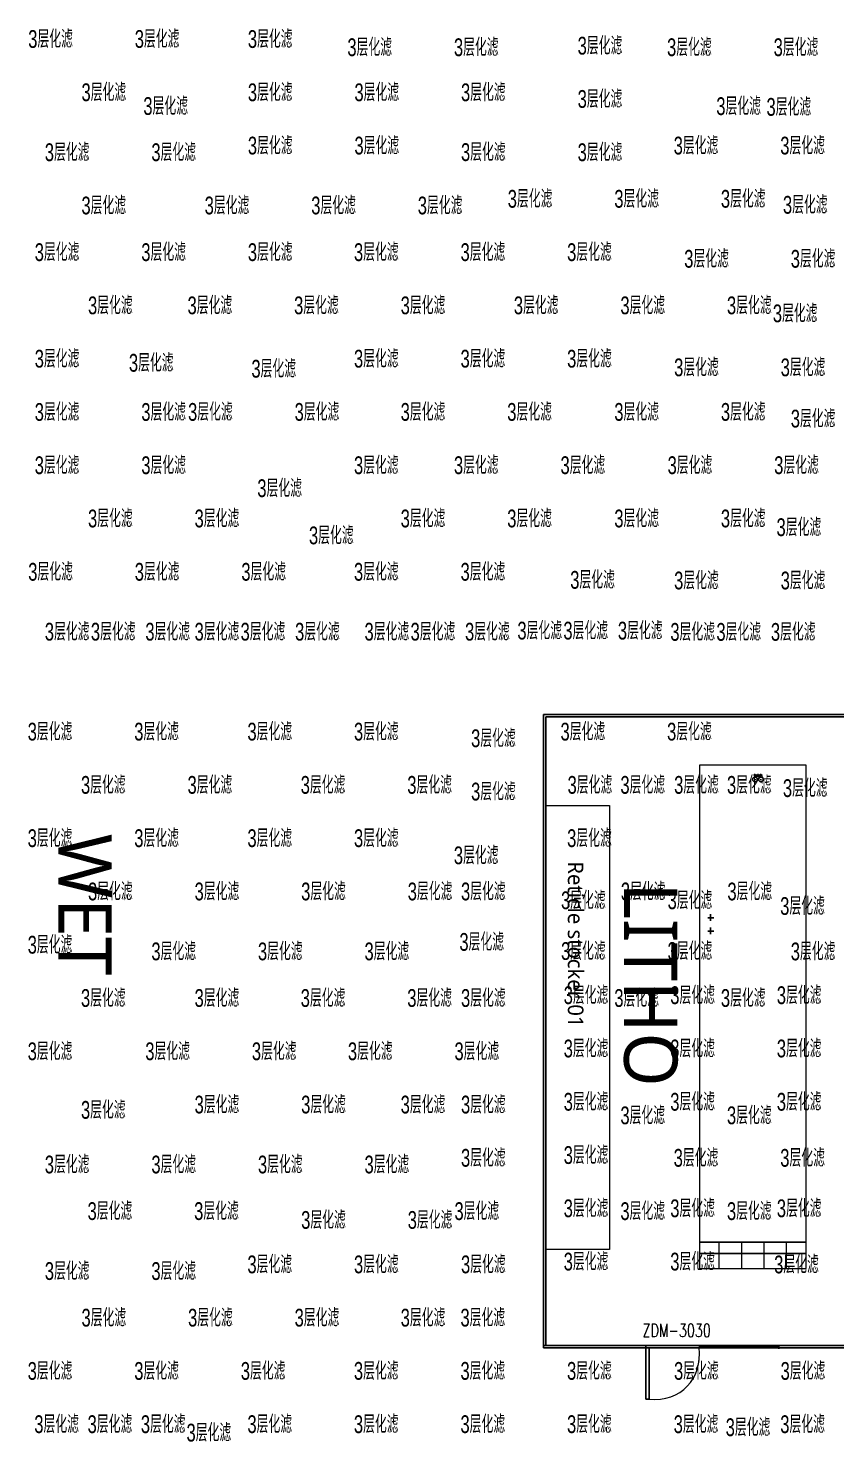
# Model space of a CAD drawing. Header units: millimetres. Extents: x -8492 to 79556, y -19137 to 79219.
# Drawn here: x 46216 to 64424, y 5232 to 37069 of the extents above; entities that cross this region are included whole.
import ezdxf

# ---------------------------------------------------------------- set-up
doc = ezdxf.new("R2010")
doc.units = ezdxf.units.MM
doc.header["$LTSCALE"] = 10
doc.header["$MEASUREMENT"] = 0
doc.linetypes.add('F3建筑平面图.优秀版$0$DASH', pattern=[0.35, 0.25, -0.1])
doc.linetypes.add('F3建筑平面图.优秀版$0$X01A-L0300$0$X1AA-L3000$0$DASHED', pattern=[0.75, 0.5, -0.25])
doc.layers.add('F3建筑平面图.优秀版$0$0-EQ Block', color=8, linetype='Continuous', lineweight=9)
for name, color, linetype in [('F3建筑平面图.优秀版$0$X01A-L0300$0$PUB_TEXT', 8, 'Continuous'), ('F3建筑平面图.优秀版$0$X01A-L0300$0$X1AA-L3000$0$a-wall-4', 8, 'Continuous'), ('F3建筑平面图.优秀版$0$X01A-L0300$0$X1AA-L3000$0$WINDOW', 8, 'Continuous'), ('F3建筑平面图.优秀版$0$X01A-L0300$0$X1AA-L3000$0$WINDOW_TEXT', 8, 'Continuous')]:
    doc.layers.add(name, color=color, linetype=linetype)
doc.styles.add('F3建筑平面图.优秀版$0$AREA NAME', font='', dxfattribs={"height": 1200})
doc.styles.add('F3建筑平面图.优秀版$0$EQ NAME', font='', dxfattribs={"height": 350})
doc.styles.add('F3建筑平面图.优秀版$0$X01A-L0300$0$X1AA-L3000$0$_TCH_WINDOW', font='SIMPLEX', dxfattribs={"height": 3.5, "bigfont": 'GBCBIG'})
doc.styles.add('HC_INT', font='HC_HZ.shx', dxfattribs={"width": 0.7, "bigfont": 'HC_TXT.SHX'})
doc.styles.get('F3建筑平面图.优秀版$0$AREA NAME').set_extended_font_data('Microsoft YaHei')
doc.styles.get('F3建筑平面图.优秀版$0$EQ NAME').set_extended_font_data('Microsoft YaHei')

# ---------------------------------------------------------------- blocks, each defined once
blk = doc.blocks.new('F3建筑平面图.优秀版$0$ASML')
for p, q in [((89293, 59710), (89293, 57309)), ((89551, 59710), (89551, 57309))]:
    blk.add_line(p, q)
at = {"layer": 'F3建筑平面图.优秀版$0$0-EQ Block'}
for p, q in [((89886, 59267), (89293, 59267)), ((89886, 58762), (89293, 58762)), ((89886, 58257), (89293, 58257)), ((89886, 57752), (89293, 57752))]:
    blk.add_line(p, q, dxfattribs=at)
at = {"layer": 'F3建筑平面图.优秀版$0$0-EQ Block', "elevation": 0}
blk.add_lwpolyline([(89886, 59710), (78549, 59710), (78549, 57309), (89886, 57309)], close=True, dxfattribs=at)
blk = doc.blocks.new('F3建筑平面图.优秀版$0$光刻')
for p, q in [((43389, 57158), (43381, 57164)), ((43381, 57151), (43389, 57158)), ((43382, 57145), (43381, 57144)), ((43381, 57144), (43381, 57143)), ((43381, 57144), (43381, 57144)), ((43381, 57143), (43381, 57142)), ((43381, 57142), (43381, 57137)), ((43381, 57137), (43399, 57137)), ((43381, 57132), (43381, 57124)), ((43381, 57124), (43399, 57124)), ((43399, 57113), (43381, 57119)), ((43381, 57107), (43399, 57113)), ((43381, 57102), (43399, 57102)), ((43381, 57089), (43399, 57089)), ((43381, 57084), (43381, 57076)), ((43381, 57076), (43399, 57076)), ((43382, 57069), (43381, 57068)), ((43381, 57068), (43381, 57067)), ((43381, 57068), (43381, 57068)), ((43381, 57067), (43381, 57066)), ((43381, 57066), (43381, 57061)), ((43381, 57061), (43399, 57061)), ((43381, 57041), (43391, 57035)), ((43399, 57041), (43381, 57041)), ((43391, 57035), (43381, 57029)), ((43381, 57029), (43399, 57029)), ((43399, 57024), (43381, 57018)), ((43381, 57018), (43399, 57012)), ((43381, 57007), (43381, 56999)), ((43381, 56999), (43399, 56999)), ((43381, 56992), (43382, 56992)), ((43381, 56991), (43381, 56992)), ((43381, 56990), (43381, 56991)), ((43381, 56985), (43381, 56990)), ((43383, 57146), (43382, 57145)), ((43382, 57145), (43382, 57145)), ((43382, 57070), (43382, 57069)), ((43383, 57070), (43382, 57070)), ((43382, 56993), (43383, 56993)), ((43382, 56993), (43382, 56993)), ((43382, 56992), (43382, 56993)), ((43384, 57146), (43383, 57146)), ((43383, 57071), (43383, 57070)), ((43384, 57071), (43383, 57071)), ((43383, 56993), (43384, 56994)), ((43383, 56993), (43383, 56993)), ((43385, 57147), (43384, 57146)), ((43384, 57146), (43384, 57146)), ((43384, 57071), (43384, 57071)), ((43385, 57071), (43384, 57071)), ((43384, 56994), (43385, 56994)), ((43386, 57147), (43385, 57147)), ((43395, 57071), (43385, 57071)), ((43385, 56994), (43386, 56994)), ((43385, 56994), (43385, 56994)), ((43386, 57147), (43386, 57147)), ((43387, 57146), (43386, 57147)), ((43386, 56994), (43387, 56993)), ((43388, 57146), (43387, 57146)), ((43387, 56993), (43388, 56993)), ((43387, 56993), (43387, 56993)), ((43389, 57146), (43388, 57146)), ((43388, 56993), (43388, 56992)), ((43388, 56993), (43388, 56993)), ((43388, 56992), (43389, 56992)), ((43399, 57158), (43389, 57158)), ((43389, 57145), (43389, 57146)), ((43390, 57145), (43389, 57145)), ((43389, 57124), (43389, 57130)), ((43389, 57076), (43389, 57082)), ((43389, 56999), (43389, 57006)), ((43389, 56992), (43390, 56992)), ((43389, 56991), (43389, 56992)), ((43389, 56992), (43389, 56991)), ((43389, 56990), (43389, 56991)), ((43389, 56991), (43389, 56990)), ((43389, 56985), (43389, 56990)), ((43390, 57144), (43390, 57145)), ((43390, 57144), (43390, 57144)), ((43391, 57143), (43390, 57144)), ((43390, 56993), (43391, 56993)), ((43390, 56992), (43390, 56993)), ((43391, 57141), (43399, 57147)), ((43391, 57142), (43391, 57143)), ((43391, 57137), (43391, 57142)), ((43391, 56994), (43392, 56994)), ((43391, 56993), (43391, 56994)), ((43392, 56994), (43394, 56995)), ((43392, 56994), (43392, 56994)), ((43394, 57023), (43394, 57014)), ((43394, 56995), (43395, 56994)), ((43394, 56995), (43394, 56995)), ((43394, 56995), (43394, 56995)), ((43396, 57071), (43395, 57071)), ((43395, 56994), (43396, 56994)), ((43396, 57071), (43396, 57071)), ((43397, 57071), (43396, 57071)), ((43396, 56994), (43397, 56994)), ((43397, 57070), (43397, 57071)), ((43398, 57070), (43397, 57070)), ((43397, 56994), (43397, 56993)), ((43397, 56993), (43398, 56993)), ((43398, 57069), (43398, 57070)), ((43399, 57068), (43398, 57069)), ((43398, 56993), (43398, 56992)), ((43398, 56992), (43399, 56992)), ((43399, 57124), (43399, 57132)), ((43399, 57089), (43399, 57097)), ((43399, 57076), (43399, 57084)), ((43399, 57068), (43399, 57068)), ((43399, 57067), (43399, 57068)), ((43399, 57066), (43399, 57067)), ((43399, 57061), (43399, 57066)), ((43399, 56999), (43399, 57007)), ((43399, 56992), (43399, 56991)), ((43399, 56991), (43399, 56990)), ((43399, 56990), (43399, 56985)), ((43410, 57126), (43428, 57126)), ((43410, 57119), (43410, 57118)), ((43411, 57119), (43410, 57119)), ((43410, 57118), (43410, 57117)), ((43410, 57117), (43410, 57116)), ((43410, 57117), (43410, 57117)), ((43410, 57117), (43410, 57117)), ((43410, 57116), (43411, 57115)), ((43410, 57116), (43410, 57116)), ((43410, 57108), (43428, 57096)), ((43410, 57096), (43428, 57108)), ((43410, 57090), (43410, 57089)), ((43411, 57090), (43410, 57090)), ((43410, 57089), (43410, 57088)), ((43410, 57088), (43410, 57087)), ((43410, 57087), (43410, 57086)), ((43410, 57087), (43410, 57087)), ((43410, 57086), (43410, 57085)), ((43410, 57085), (43411, 57085)), ((43410, 57079), (43428, 57079)), ((43414, 57075), (43410, 57079)), ((43410, 57057), (43410, 57066)), ((43428, 57061), (43410, 57061)), ((43410, 57052), (43428, 57040)), ((43410, 57040), (43428, 57052)), ((43428, 57035), (43410, 57025)), ((43410, 57035), (43428, 57035)), ((43410, 57025), (43428, 57025)), ((43412, 57120), (43411, 57119)), ((43411, 57119), (43411, 57119)), ((43411, 57115), (43412, 57115)), ((43411, 57115), (43411, 57115)), ((43411, 57091), (43411, 57090)), ((43412, 57091), (43411, 57091)), ((43411, 57085), (43411, 57084)), ((43411, 57084), (43412, 57084)), ((43413, 57120), (43412, 57120)), ((43412, 57115), (43413, 57114)), ((43413, 57091), (43412, 57091)), ((43412, 57084), (43413, 57083)), ((43414, 57120), (43413, 57120)), ((43413, 57114), (43414, 57114)), ((43414, 57091), (43413, 57091)), ((43413, 57083), (43414, 57083)), ((43414, 57121), (43414, 57120)), ((43415, 57121), (43414, 57121)), ((43414, 57114), (43415, 57114)), ((43414, 57114), (43414, 57114)), ((43415, 57091), (43414, 57091)), ((43414, 57083), (43416, 57083)), ((43416, 57121), (43415, 57121)), ((43415, 57114), (43416, 57113)), ((43416, 57091), (43415, 57091)), ((43418, 57121), (43416, 57121)), ((43416, 57113), (43418, 57113)), ((43418, 57091), (43416, 57091)), ((43416, 57083), (43417, 57084)), ((43416, 57083), (43416, 57083)), ((43417, 57084), (43418, 57084)), ((43419, 57121), (43418, 57121)), ((43418, 57113), (43419, 57113)), ((43418, 57091), (43418, 57091)), ((43419, 57091), (43418, 57091)), ((43418, 57084), (43419, 57085)), ((43419, 57121), (43419, 57121)), ((43420, 57121), (43419, 57121)), ((43419, 57113), (43420, 57113)), ((43419, 57113), (43419, 57113)), ((43420, 57090), (43419, 57091)), ((43419, 57085), (43420, 57086)), ((43419, 57085), (43419, 57085)), ((43421, 57121), (43420, 57121)), ((43420, 57113), (43421, 57113)), ((43420, 57090), (43420, 57087)), ((43420, 57090), (43420, 57090)), ((43421, 57090), (43420, 57090)), ((43420, 57087), (43420, 57087)), ((43420, 57086), (43420, 57087)), ((43420, 57070), (43420, 57070)), ((43422, 57121), (43421, 57121)), ((43421, 57113), (43422, 57114)), ((43422, 57089), (43421, 57090)), ((43423, 57121), (43422, 57121)), ((43422, 57114), (43423, 57114)), ((43423, 57089), (43422, 57089)), ((43424, 57120), (43423, 57121)), ((43423, 57114), (43424, 57114)), ((43424, 57088), (43423, 57089)), ((43425, 57120), (43424, 57120)), ((43424, 57114), (43425, 57114)), ((43425, 57087), (43424, 57088)), ((43426, 57120), (43425, 57120)), ((43425, 57114), (43426, 57115)), ((43426, 57087), (43425, 57087)), ((43426, 57119), (43426, 57120)), ((43427, 57119), (43426, 57119)), ((43426, 57115), (43427, 57115)), ((43426, 57115), (43426, 57115)), ((43427, 57086), (43426, 57087)), ((43427, 57119), (43427, 57119)), ((43428, 57118), (43427, 57119)), ((43427, 57116), (43428, 57116)), ((43427, 57115), (43427, 57116)), ((43428, 57085), (43427, 57086)), ((43427, 57070), (43428, 57070)), ((43428, 57117), (43428, 57118)), ((43428, 57117), (43428, 57117)), ((43428, 57117), (43428, 57117)), ((43428, 57116), (43428, 57117)), ((43437, 57152), (43436, 57148)), ((43436, 57148), (43436, 57144)), ((43436, 57144), (43436, 57141)), ((43436, 57141), (43436, 57137)), ((43436, 57137), (43436, 57133)), ((43436, 57133), (43437, 57130)), ((43437, 57017), (43436, 57013)), ((43436, 57013), (43436, 57009)), ((43436, 57009), (43436, 57006)), ((43436, 57006), (43436, 57002)), ((43436, 57002), (43436, 56998)), ((43436, 56998), (43437, 56995)), ((43438, 57155), (43437, 57152)), ((43437, 57130), (43438, 57126)), ((43438, 57020), (43437, 57017)), ((43437, 56995), (43438, 56991)), ((43439, 57159), (43438, 57155)), ((43438, 57126), (43439, 57123)), ((43439, 57024), (43438, 57020)), ((43438, 56991), (43439, 56988)), ((43440, 57162), (43439, 57159)), ((43439, 57123), (43440, 57119)), ((43440, 57027), (43439, 57024)), ((43442, 57165), (43440, 57162)), ((43440, 57119), (43442, 57116)), ((43442, 57030), (43440, 57027)), ((43444, 57168), (43442, 57165)), ((43442, 57116), (43444, 57113)), ((43444, 57033), (43442, 57030)), ((43446, 57171), (43444, 57168)), ((43444, 57113), (43446, 57110)), ((43446, 57036), (43444, 57033)), ((43448, 57174), (43446, 57171)), ((43446, 57110), (43448, 57107)), ((43448, 57039), (43446, 57036)), ((43451, 57177), (43448, 57174)), ((43448, 57107), (43451, 57104)), ((43451, 57042), (43448, 57039)), ((43453, 57180), (43451, 57177)), ((43451, 57104), (43453, 57102)), ((43453, 57045), (43451, 57042)), ((43456, 57182), (43453, 57180)), ((43453, 57102), (43456, 57099)), ((43456, 57047), (43453, 57045)), ((43459, 57184), (43456, 57182)), ((43456, 57099), (43459, 57097)), ((43459, 57049), (43456, 57047)), ((43462, 57186), (43459, 57184)), ((43459, 57097), (43462, 57095)), ((43462, 57051), (43459, 57049)), ((43465, 57188), (43462, 57186)), ((43462, 57095), (43465, 57093)), ((43465, 57053), (43462, 57051)), ((43469, 57189), (43465, 57188)), ((43465, 57093), (43469, 57092)), ((43469, 57054), (43465, 57053)), ((43472, 57191), (43469, 57189)), ((43469, 57092), (43472, 57091)), ((43472, 57056), (43469, 57054)), ((43476, 57192), (43472, 57191)), ((43472, 57091), (43476, 57090)), ((43476, 57057), (43472, 57056)), ((43479, 57192), (43476, 57192)), ((43476, 57090), (43479, 57089)), ((43479, 57057), (43476, 57057)), ((43483, 57193), (43479, 57192)), ((43479, 57089), (43483, 57088)), ((43483, 57058), (43479, 57057)), ((43482, 57141), (43495, 57141)), ((43482, 57006), (43495, 57006)), ((43487, 57193), (43483, 57193)), ((43483, 57088), (43487, 57088)), ((43487, 57058), (43483, 57058)), ((43490, 57193), (43487, 57193)), ((43487, 57088), (43490, 57088)), ((43490, 57058), (43487, 57058)), ((43488, 57147), (43488, 57141)), ((43488, 57134), (43488, 57147)), ((43488, 57141), (43488, 57141)), ((43488, 57012), (43488, 57006)), ((43488, 56999), (43488, 57012)), ((43488, 57006), (43488, 57006)), ((43494, 57193), (43490, 57193)), ((43490, 57088), (43494, 57088)), ((43494, 57058), (43490, 57058)), ((43497, 57192), (43494, 57193)), ((43494, 57088), (43497, 57089)), ((43497, 57057), (43494, 57058)), ((43501, 57192), (43497, 57192)), ((43497, 57089), (43501, 57090)), ((43501, 57057), (43497, 57057)), ((43505, 57191), (43501, 57192)), ((43501, 57090), (43505, 57091)), ((43505, 57056), (43501, 57057)), ((43508, 57189), (43505, 57191)), ((43505, 57091), (43508, 57092)), ((43508, 57054), (43505, 57056)), ((43511, 57188), (43508, 57189)), ((43508, 57092), (43511, 57093)), ((43511, 57053), (43508, 57054)), ((43515, 57186), (43511, 57188)), ((43511, 57093), (43515, 57095)), ((43515, 57051), (43511, 57053)), ((43518, 57184), (43515, 57186)), ((43515, 57095), (43518, 57097)), ((43518, 57049), (43515, 57051)), ((43521, 57182), (43518, 57184)), ((43518, 57097), (43521, 57099)), ((43521, 57047), (43518, 57049)), ((43524, 57180), (43521, 57182)), ((43521, 57099), (43524, 57102)), ((43524, 57045), (43521, 57047)), ((43526, 57177), (43524, 57180)), ((43524, 57102), (43526, 57104)), ((43526, 57042), (43524, 57045)), ((43529, 57174), (43526, 57177)), ((43526, 57104), (43529, 57107)), ((43529, 57039), (43526, 57042)), ((43531, 57171), (43529, 57174)), ((43529, 57107), (43531, 57110)), ((43531, 57036), (43529, 57039)), ((43533, 57168), (43531, 57171)), ((43531, 57110), (43533, 57113)), ((43533, 57033), (43531, 57036)), ((43535, 57165), (43533, 57168)), ((43533, 57113), (43535, 57116)), ((43535, 57030), (43533, 57033)), ((43536, 57162), (43535, 57165)), ((43535, 57116), (43536, 57119)), ((43536, 57027), (43535, 57030)), ((43538, 57159), (43536, 57162)), ((43536, 57119), (43538, 57123)), ((43538, 57024), (43536, 57027)), ((43539, 57155), (43538, 57159)), ((43538, 57123), (43539, 57126)), ((43539, 57020), (43538, 57024)), ((43538, 56988), (43539, 56991)), ((43540, 57152), (43539, 57155)), ((43539, 57126), (43540, 57130)), ((43540, 57017), (43539, 57020)), ((43539, 56991), (43540, 56995)), ((43540, 57148), (43540, 57152)), ((43541, 57144), (43540, 57148)), ((43540, 57133), (43541, 57137)), ((43540, 57130), (43540, 57133)), ((43540, 57013), (43540, 57017)), ((43541, 57009), (43540, 57013)), ((43540, 56998), (43541, 57002)), ((43540, 56995), (43540, 56998)), ((43541, 57141), (43541, 57144)), ((43541, 57137), (43541, 57141)), ((43541, 57006), (43541, 57009)), ((43541, 57002), (43541, 57006)), ((43399, 56985), (43381, 56985)), ((43439, 56988), (43440, 56984)), ((43440, 56984), (43442, 56981)), ((43442, 56981), (43444, 56978)), ((43444, 56978), (43446, 56975)), ((43446, 56975), (43448, 56972)), ((43448, 56972), (43451, 56969)), ((43451, 56969), (43453, 56967)), ((43453, 56967), (43456, 56964)), ((43456, 56964), (43459, 56962)), ((43459, 56962), (43462, 56960)), ((43462, 56960), (43465, 56958)), ((43465, 56958), (43469, 56957)), ((43469, 56957), (43472, 56956)), ((43472, 56956), (43476, 56955)), ((43476, 56955), (43479, 56954)), ((43479, 56954), (43483, 56953)), ((43483, 56953), (43487, 56953)), ((43487, 56953), (43490, 56953)), ((43490, 56953), (43494, 56953)), ((43494, 56953), (43497, 56954)), ((43497, 56954), (43501, 56955)), ((43501, 56955), (43505, 56956)), ((43505, 56956), (43508, 56957)), ((43508, 56957), (43511, 56958)), ((43511, 56958), (43515, 56960)), ((43515, 56960), (43518, 56962)), ((43518, 56962), (43521, 56964)), ((43521, 56964), (43524, 56967)), ((43524, 56967), (43526, 56969)), ((43526, 56969), (43529, 56972)), ((43529, 56972), (43531, 56975)), ((43531, 56975), (43533, 56978)), ((43533, 56978), (43535, 56981)), ((43535, 56981), (43536, 56984)), ((43536, 56984), (43538, 56988)), ((46604, 55947), (46604, 56076)), ((46904, 55947), (46904, 56076)), ((46527, 56007), (46675, 56007)), ((46827, 56007), (46975, 56007))]:
    blk.add_line(p, q)
blk.add_blockref('F3建筑平面图.优秀版$0$ASML', (-35382, -1550))
blk.add_blockref('F3建筑平面图.优秀版$0$ASML', (-35382, -1550))
blk = doc.blocks.new('F3建筑平面图.优秀版$0$X01A-L0300$0$X1AA-L3000$0$G$CAA639E2E')
for p, q in [((0, 1438), (0, 1488)), ((0, 1462), (75, 1462)), ((0, 1462), (0, 300)), ((75, 1462), (75, 300)), ((3000, 1488), (3000, 1438)), ((75, 300), (0, 300))]:
    blk.add_line(p, q)
at = {"color": 0, "linetype": 'Continuous'}
for p, q in [((3000, 1506), (1200, 1506)), ((1200, 1506), (1200, 1492)), ((1200, 1492), (3000, 1492)), ((1200, 1488), (1200, 1492)), ((1592, 1481), (2129, 1481)), ((2129, 1481), (2012, 1472)), ((2012, 1472), (2012, 1481)), ((3000, 1492), (3000, 1506)), ((3000, 1488), (3000, 1492))]:
    blk.add_line(p, q, dxfattribs=at)
at = {"lineweight": 13}
blk.add_ellipse((-115, 1610), major_axis=(1051, -1017), ratio=0.792212, start_param=-0.772576, end_param=0.772576, dxfattribs=at)
blk = doc.blocks.new('F3建筑平面图.优秀版$0$litho墙板')
at = {"layer": 'F3建筑平面图.优秀版$0$X01A-L0300$0$X1AA-L3000$0$a-wall-4'}
for p, q in [((41830, 55012), (41830, 59457)), ((41880, 55012), (41880, 59457)), ((56043, 59407), (56043, 51980)), ((56093, 59407), (56093, 51980)), ((41830, 51980), (41830, 55012)), ((41830, 55012), (41830, 54962)), ((41880, 52030), (41880, 55012)), ((56093, 51980), (41830, 51980)), ((56043, 52030), (41880, 52030))]:
    blk.add_line(p, q, dxfattribs=at)
at = {"layer": 'F3建筑平面图.优秀版$0$X01A-L0300$0$X1AA-L3000$0$WINDOW', "linetype": 'F3建筑平面图.优秀版$0$DASH'}
for p, q in [((56043, 56980), (56043, 53980)), ((56093, 53980), (56093, 56980))]:
    blk.add_line(p, q, dxfattribs=at)
at = {"layer": 'F3建筑平面图.优秀版$0$X01A-L0300$0$X1AA-L3000$0$WINDOW', "rotation": 90}
blk.add_blockref('F3建筑平面图.优秀版$0$X01A-L0300$0$X1AA-L3000$0$G$CAA639E2E', (57555, 54280), dxfattribs=at)
blk = doc.blocks.new('F3建筑平面图.优秀版')
at = {"layer": 'F3建筑平面图.优秀版$0$0-EQ Block'}
blk.add_lwpolyline([(57872.915, 9563.072), (57872.915, 19563.072), (59302.915, 19563.072), (59302.915, 9563.072)], close=True, dxfattribs=at)
at = {"rotation": 270}
for name, p in [('F3建筑平面图.优秀版$0$litho墙板', (5842.83, 63442.83)), ('F3建筑平面图.优秀版$0$litho墙板', (5842.83, 63442.83)), ('F3建筑平面图.优秀版$0$ASML', (4026.756, 99020.739)), ('F3建筑平面图.优秀版$0$光刻', (5576.999, 63638.29))]:
    blk.add_blockref(name, p, dxfattribs=at)
at = {"layer": 'F3建筑平面图.优秀版$0$0-EQ Block', "insert": (58718.852, 18303.32), "char_height": 350, "width": 6024.99623, "attachment_point": 1, "rotation": 270, "style": 'F3建筑平面图.优秀版$0$EQ NAME'}
blk.add_mtext('Reticle stocker 01 ', dxfattribs=at)
at = {"layer": 'F3建筑平面图.优秀版$0$X01A-L0300$0$PUB_TEXT', "style": 'F3建筑平面图.优秀版$0$AREA NAME'}
for s, p in [('WET', (46893.773, 18924.841)), ('LITHO', (59634.85, 17825.594))]:
    blk.add_text(s, height=1200, rotation=270, dxfattribs=at).set_placement(p)
at = {"layer": 'F3建筑平面图.优秀版$0$X01A-L0300$0$X1AA-L3000$0$WINDOW_TEXT', "linetype": 'F3建筑平面图.优秀版$0$X01A-L0300$0$X1AA-L3000$0$DASHED', "style": 'F3建筑平面图.优秀版$0$X01A-L0300$0$X1AA-L3000$0$_TCH_WINDOW', "width": 0.705882}
blk.add_text('ZDM-3030', height=297.5, dxfattribs=at).set_placement((60049.743, 7590.871))

msp = doc.modelspace()

# ---------------------------------------------------------------- block references
msp.add_blockref('F3建筑平面图.优秀版', (0, 0))

# ---------------------------------------------------------------- texts
at = {"char_height": 400, "attachment_point": 1, "style": 'HC_INT'}
for insert in [(46214, 37027), (48614, 37027), (51161, 37026), (53402, 36841), (55802, 36841), (58588, 36876), (60602, 36841), (63002, 36841), (47414, 35827), (51161, 35826), (53561, 35826), (55961, 35826), (58588, 35676), (48807, 35517), (61711, 35514), (62841, 35497), (46588, 34476), (48988, 34476), (51161, 34626), (53561, 34626), (55961, 34479), (58588, 34476), (60751, 34626), (63151, 34626), (57014, 33427), (59414, 33427), (61814, 33427), (47413, 33277), (50188, 33277), (52588, 33277), (54988, 33277), (63212, 33292), (46361, 32226), (48761, 32226), (51161, 32226), (53551, 32226), (55951, 32226), (58351, 32226), (60988, 32076), (63388, 32076), (47561, 31027), (49802, 31027), (52202, 31027), (54602, 31027), (57151, 31027), (59551, 31027), (61951, 31027), (62984, 30847), (46361, 29826), (48482, 29733), (51241, 29600), (53551, 29826), (55951, 29826), (58351, 29826), (60761, 29631), (63161, 29631), (46361, 28626), (48761, 28626), (49814, 28627), (52214, 28627), (54602, 28627), (57002, 28627), (59414, 28627), (61814, 28627), (63388, 28476), (46361, 27426), (48761, 27426), (53551, 27426), (55802, 27427), (58202, 27427), (60614, 27427), (63014, 27427), (51374, 26909), (47561, 26227), (49961, 26227), (54602, 26227), (57002, 26227), (59414, 26227), (61814, 26227), (52537, 25846), (63067, 26030), (46214, 25026), (48614, 25026), (51014, 25026), (53551, 25026), (55951, 25026), (58421, 24845), (60761, 24830), (63161, 24830), (46588, 23677), (47625, 23677), (48852, 23677), (49961, 23677), (50997, 23677), (52224, 23677), (53788, 23677), (54825, 23677), (56052, 23677), (57231, 23701), (58267, 23701), (59494, 23701), (60676, 23672), (61713, 23672), (62940, 23672), (46202, 21426), (48602, 21426), (51151, 21426), (53551, 21426), (58202, 21426), (60602, 21426), (56188, 21276), (47402, 20226), (49802, 20226), (52351, 20226), (54751, 20226), (56188, 20076), (58361, 20226), (59551, 20226), (60761, 20226), (61951, 20226), (63211, 20154), (46202, 19026), (48602, 19026), (51151, 19026), (53551, 19026), (58351, 19026), (55800, 18639), (47561, 17826), (49961, 17826), (52361, 17826), (54761, 17826), (55961, 17826), (59561, 17826), (61961, 17826), (58214, 17627), (60614, 17627), (63149, 17498), (46202, 16626), (55925, 16689), (48988, 16476), (51388, 16476), (53788, 16476), (58214, 16484), (60614, 16484), (63388, 16475), (47402, 15426), (49961, 15426), (52351, 15426), (54751, 15426), (55961, 15426), (58274, 15489), (59414, 15426), (60674, 15489), (61814, 15426), (63074, 15489), (58274, 14289), (60674, 14289), (63074, 14289), (46202, 14226), (48851, 14226), (51251, 14226), (53414, 14226), (55814, 14226), (49961, 13026), (52361, 13026), (54602, 13026), (55961, 13026), (58274, 13089), (60674, 13089), (63074, 13089), (47402, 12906), (59551, 12783), (61951, 12783), (55961, 11826), (58274, 11889), (60751, 11826), (63151, 11826), (46588, 11676), (48988, 11676), (51388, 11676), (53788, 11676), (47551, 10627), (49951, 10627), (55814, 10626), (58274, 10689), (59551, 10626), (60674, 10689), (61951, 10626), (63074, 10689), (52361, 10427), (54761, 10427), (46588, 9276), (48988, 9276), (51151, 9426), (53551, 9426), (55961, 9426), (58274, 9489), (60674, 9489), (63014, 9425), (47414, 8226), (49814, 8226), (52214, 8226), (54602, 8226), (55949, 8227), (46202, 7026), (48602, 7026), (51002, 7026), (53549, 7027), (55949, 7027), (58349, 7027), (60759, 7026), (63159, 7026), (46351, 5827), (47551, 5827), (48751, 5827), (51151, 5827), (53549, 5827), (55949, 5827), (58349, 5827), (60751, 5826), (61922, 5758), (63151, 5826), (49779, 5637)]:
    msp.add_mtext_dynamic_manual_height_columns('3层化滤', width=1266.45, gutter_width=1, heights=[0], dxfattribs=dict(at, insert=insert))

doc.saveas('drawing.dxf')
